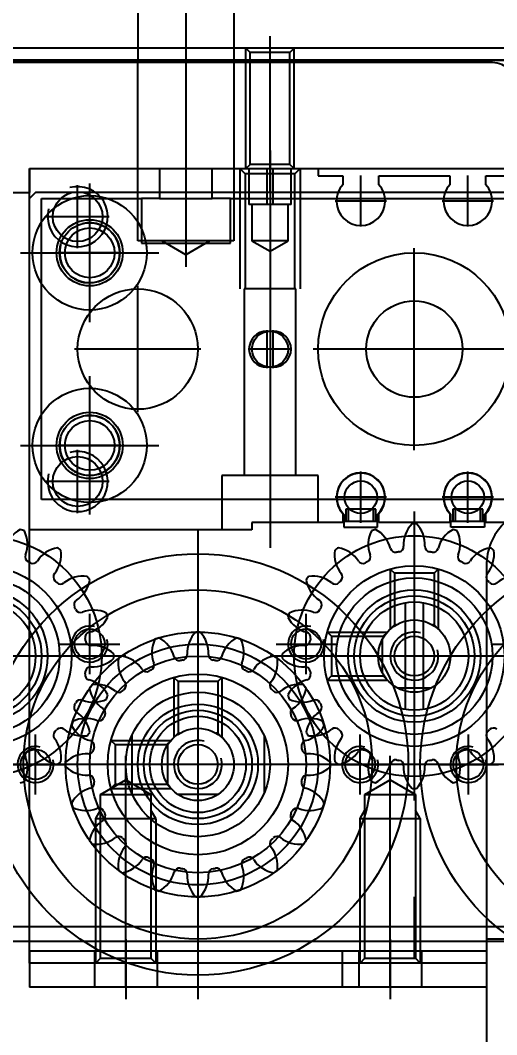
# Model space of a CAD drawing. Header units: inches. Extents: x 0 to 77285, y -118 to 40065.
# Drawn here: x 14902.9 to 14942.5, y 25987.6 to 26071.9 of the extents above; entities that cross this region are included whole.
import ezdxf

# ---------------------------------------------------------------- set-up
doc = ezdxf.new("R2010")
doc.units = ezdxf.units.IN
doc.header["$LTSCALE"] = 5
doc.header["$MEASUREMENT"] = 0
doc.layers.add('A', color=8, linetype='Continuous')
doc.styles.add('SCI', font='')
doc.styles.get('SCI').set_extended_font_data('Gulim')
doc.dimstyles.new('SCH', dxfattribs={"dimtxt": 2.5, "dimasz": 2, "dimexe": 1.25, "dimexo": 0.625, "dimtad": 1, "dimdec": 8, "dimtxsty": 'SCI', "dimcen": 2.5, "dimclrd": 4, "dimclre": 4, "dimclrt": 7, "dimadec": 8, "dimazin": 2, "dimtfac": 1, "dimtdec": 8, "dimtmove": 0, "dimatfit": 3, "dimfxl": 1, "dimarcsym": 0})

# ---------------------------------------------------------------- blocks, each defined once
blk = doc.blocks.new('A$Cc399747e')
h = blk.add_hatch()
h.set_pattern_fill('ANSI31', color=256, scale=4)
h.set_pattern_definition([(45, (9521.272, 63861.461), (-8.980256, 8.980256), [])])
h.paths.add_polyline_path([(2341.792, 581), (1941.792, 581), (1941.792, 281), (2341.792, 281)])
for p, q in [((2341.792, 281), (2341.792, 581)), ((2341.792, 281), (2341.792, 581)), ((2349.792, 281), (2349.792, 286)), ((2365.792, 247), (2365.792, 286)), ((2371.792, 281), (2371.792, 286)), ((2341.792, 282), (2341.792, 285)), ((2341.792, 285), (2379.792, 285)), ((2347.192, 282), (2347.192, 285)), ((2349.792, 285), (2349.792, 265.788)), ((2352.392, 282), (2352.392, 285)), ((2353.792, 282), (2353.792, 285)), ((2369.192, 282), (2369.192, 285)), ((2371.792, 285), (2371.792, 265.788)), ((2374.392, 282), (2374.392, 285)), ((2379.792, 282), (2379.792, 285)), ((2341.792, 283), (2379.792, 283)), ((2341.792, 250), (2341.792, 283)), ((2347.692, 282.6), (2347.292, 283)), ((2347.292, 271), (2347.292, 283)), ((2351.892, 282.6), (2347.692, 282.6)), ((2347.692, 269), (2347.692, 282.6)), ((2352.292, 283), (2351.892, 282.6)), ((2351.892, 282.6), (2351.892, 269)), ((2352.292, 283), (2352.292, 271)), ((2369.692, 282.6), (2369.292, 283)), ((2369.292, 271), (2369.292, 283)), ((2373.892, 282.6), (2369.692, 282.6)), ((2369.692, 269), (2369.692, 282.6)), ((2374.292, 283), (2373.892, 282.6)), ((2373.892, 282.6), (2373.892, 269)), ((2374.292, 283), (2374.292, 271)), ((2379.792, 283), (2379.792, 219.5)), ((2341.792, 282), (2379.792, 282)), ((1941.792, 281), (2341.792, 281)), ((1941.792, 281), (2341.792, 281)), ((1627.792, 280), (2635.792, 280)), ((2365.792, 253.5), (2365.792, 279.5)), ((2365.792, 253.5), (2365.792, 279.5)), ((2365.792, 254.5), (2365.792, 278.5)), ((2347.292, 271), (2347.692, 270.307)), ((2352.292, 271), (2347.292, 271)), ((2352.292, 271), (2351.892, 270.307)), ((2369.292, 271), (2369.692, 270.307)), ((2374.292, 271), (2369.292, 271)), ((2374.292, 271), (2373.892, 270.307)), ((2343.292, 269), (2343.292, 264)), ((2349.792, 267.788), (2347.692, 269)), ((2351.892, 269), (2347.692, 269)), ((2347.792, 245.5), (2347.792, 269.5)), ((2351.892, 269), (2349.792, 267.788)), ((2352.292, 269), (2352.292, 264)), ((2360.292, 264.102), (2360.292, 268.898)), ((2364.135, 269.001), (2367.449, 269.001)), ((2371.792, 267.788), (2369.692, 269)), ((2373.892, 269), (2369.692, 269)), ((2371.292, 264.102), (2371.292, 268.898)), ((2373.892, 269), (2371.792, 267.788)), ((2379.292, 269), (2379.292, 264)), ((2373.021, 268.5), (2368.028, 268.5)), ((2368.378, 268.15), (2368.028, 268.5)), ((2368.293, 268.157), (2368.293, 264.843)), ((2368.378, 268.021), (2368.378, 268.15)), ((2372.671, 268.15), (2368.378, 268.15)), ((2373.021, 268.5), (2372.671, 268.15)), ((2372.671, 264.85), (2372.671, 268.15)), ((2310.292, 266.5), (2349.292, 266.5)), ((2316.792, 266.5), (2342.792, 266.5)), ((2316.792, 266.5), (2342.792, 266.5)), ((2317.792, 266.5), (2341.792, 266.5)), ((2345.792, 266.5), (2340.792, 266.5)), ((2346.292, 266.5), (2385.292, 266.5)), ((2354.792, 266.5), (2349.792, 266.5)), ((2352.792, 266.5), (2378.792, 266.5)), ((2352.792, 266.5), (2378.792, 266.5)), ((2353.792, 266.5), (2377.792, 266.5)), ((2381.792, 266.5), (2376.792, 266.5)), ((2347.792, 250), (2347.792, 265)), ((2368.378, 264.85), (2368.028, 264.5)), ((2368.378, 264.85), (2368.378, 264.98)), ((2372.671, 264.85), (2368.378, 264.85)), ((2373.021, 264.5), (2372.671, 264.85)), ((2363.792, 259.272), (2363.792, 264.264)), ((2364.142, 263.914), (2363.792, 264.264)), ((2364.142, 263.914), (2364.271, 263.914)), ((2364.142, 259.622), (2364.142, 263.914)), ((2367.313, 263.914), (2367.442, 263.914)), ((2367.442, 263.914), (2367.792, 264.264)), ((2367.442, 259.622), (2367.442, 263.914)), ((2367.792, 259.272), (2367.792, 264.264)), ((2373.021, 264.5), (2368.028, 264.5)), ((2347.792, 252), (2347.792, 263)), ((2347.042, 253.063), (2347.042, 261.937)), ((2348.542, 253.063), (2348.542, 261.937)), ((2349.215, 260.141), (2346.369, 260.141)), ((2363.792, 259.272), (2364.142, 259.622)), ((2364.142, 259.622), (2367.442, 259.622)), ((2367.792, 259.272), (2367.442, 259.622)), ((2355.021, 259.5), (2350.028, 259.5)), ((2350.378, 259.15), (2350.028, 259.5)), ((2350.378, 259.021), (2350.378, 259.15)), ((2354.671, 259.15), (2350.378, 259.15)), ((2350.433, 258.923), (2350.433, 256.077)), ((2355.021, 259.5), (2354.671, 259.15)), ((2354.671, 255.85), (2354.671, 259.15)), ((2356.792, 259), (2356.792, 254)), ((2374.792, 259), (2374.792, 254)), ((2335.792, 257.5), (2359.792, 257.5)), ((2340.292, 257.5), (2355.292, 257.5)), ((2342.292, 257.5), (2353.292, 257.5)), ((2371.792, 257.5), (2395.792, 257.5)), ((2376.292, 257.5), (2391.292, 257.5)), ((2378.292, 257.5), (2389.292, 257.5)), ((2341.292, 256.5), (2336.292, 256.5)), ((2359.292, 256.5), (2354.292, 256.5)), ((2377.292, 256.5), (2372.292, 256.5)), ((2350.378, 255.85), (2350.028, 255.5)), ((2355.021, 255.5), (2350.028, 255.5)), ((2350.378, 255.85), (2350.378, 255.98)), ((2354.671, 255.85), (2350.378, 255.85)), ((2355.021, 255.5), (2354.671, 255.85)), ((2345.792, 250.272), (2345.792, 255.264)), ((2346.142, 254.914), (2345.792, 255.264)), ((2346.142, 254.914), (2346.271, 254.914)), ((2346.142, 250.622), (2346.142, 254.914)), ((2349.313, 254.914), (2349.442, 254.914)), ((2349.442, 254.914), (2349.792, 255.264)), ((2349.442, 250.622), (2349.442, 254.914)), ((2349.792, 250.272), (2349.792, 255.264)), ((2345.792, 250.272), (2346.142, 250.622)), ((2346.142, 250.622), (2349.442, 250.622)), ((2349.792, 250.272), (2349.442, 250.622)), ((2359.792, 215.5), (2359.792, 248.5)), ((2361.292, 247), (2379.792, 247)), ((2361.292, 246.4), (2361.292, 247)), ((2363.792, 242.5), (2363.792, 247)), ((2379.792, 247), (2379.792, 217)), ((2339.292, 246.4), (2341.842, 246.4)), ((2341.842, 246.4), (2341.842, 245.661)), ((2341.942, 246.8), (2344.742, 246.8)), ((2341.942, 245.728), (2341.942, 246.8)), ((2344.742, 246.3), (2341.942, 246.3)), ((2342.092, 246.3), (2342.092, 245.3)), ((2342.292, 246.3), (2342.292, 245.3)), ((2343.342, 246.426), (2343.342, 242.174)), ((2344.392, 245.3), (2344.392, 246.3)), ((2344.592, 245.3), (2344.592, 246.3)), ((2344.742, 246.8), (2344.742, 245.728)), ((2344.842, 246.4), (2350.742, 246.4)), ((2344.842, 245.661), (2344.842, 246.4)), ((2350.742, 246.4), (2350.742, 245.661)), ((2350.842, 246.8), (2350.842, 245.728)), ((2353.642, 246.8), (2350.842, 246.8)), ((2353.642, 246.3), (2350.842, 246.3)), ((2350.992, 246.3), (2350.992, 245.3)), ((2351.192, 246.3), (2351.192, 245.3)), ((2352.242, 246.426), (2352.242, 242.174)), ((2353.292, 245.3), (2353.292, 246.3)), ((2353.492, 245.3), (2353.492, 246.3)), ((2353.642, 245.728), (2353.642, 246.8)), ((2353.742, 246.4), (2361.292, 246.4)), ((2353.742, 245.661), (2353.742, 246.4)), ((2355.792, 246.4), (2355.792, 242.5)), ((2342.092, 245.3), (2344.592, 245.3)), ((2350.992, 245.3), (2353.492, 245.3)), ((2374.792, 245.75), (2374.792, 234.25)), ((2375.792, 245.625), (2375.792, 240.375)), ((2318.802, 244.5), (2341.327, 244.5)), ((2341.327, 244.5), (2341.352, 244.5)), ((2341.352, 244.5), (2345.332, 244.5)), ((2345.332, 244.5), (2345.357, 244.5)), ((2345.357, 244.5), (2350.227, 244.5)), ((2350.227, 244.5), (2350.252, 244.5)), ((2350.252, 244.5), (2354.232, 244.5)), ((2354.232, 244.5), (2354.257, 244.5)), ((2354.257, 244.5), (2378.792, 244.5)), ((2378.792, 244.5), (2378.792, 219.5)), ((2341.216, 244.3), (2345.468, 244.3)), ((2350.116, 244.3), (2354.368, 244.3)), ((2373.167, 243), (2378.417, 243)), ((2355.792, 242.5), (2363.792, 242.5)), ((2357.642, 242.5), (2357.642, 227)), ((2361.942, 227), (2361.942, 242.5)), ((2374.792, 242.625), (2374.792, 237.375)), ((2347.792, 240.4), (2347.792, 223.6)), ((2380.542, 240), (2369.042, 240)), ((2372.167, 240), (2377.417, 240)), ((2370.792, 237.25), (2370.792, 226.75)), ((2359.542, 233.575), (2359.542, 230.425)), ((2359.542, 233.5), (2360.042, 233.5)), ((2360.042, 233.575), (2360.042, 230.425)), ((2339.392, 232), (2356.192, 232)), ((2357.967, 232), (2361.617, 232)), ((2365.542, 232), (2376.042, 232)), ((2360.042, 230.5), (2359.542, 230.5)), ((2374.792, 229.75), (2374.792, 218.25)), ((2357.292, 217), (2357.292, 227)), ((2357.642, 227), (2361.942, 227)), ((2357.725, 227), (2357.725, 217.433)), ((2361.859, 217.433), (2361.859, 227)), ((2362.292, 217), (2362.292, 227)), ((2374.792, 226.625), (2374.792, 221.375)), ((2366.792, 207), (2366.792, 225.155)), ((2364.792, 223), (2366.792, 224.155)), ((2366.792, 224.155), (2368.792, 223)), ((2359.792, 223.866), (2358.292, 223)), ((2361.292, 223), (2359.792, 223.866)), ((2380.542, 224), (2369.042, 224)), ((2372.167, 224), (2377.417, 224)), ((2375.792, 223.625), (2375.792, 218.375)), ((2358.292, 223), (2361.292, 223)), ((2358.292, 223), (2358.292, 220)), ((2361.292, 220), (2361.292, 223)), ((2362.792, 208), (2362.792, 223)), ((2362.792, 223), (2370.792, 223)), ((2363.092, 223.2), (2363.092, 219.5)), ((2370.492, 223.2), (2363.092, 223.2)), ((2370.492, 219.5), (2370.492, 223.2)), ((2370.792, 223), (2370.792, 208)), ((2343.342, 221.826), (2343.342, 217.574)), ((2352.242, 221.826), (2352.242, 217.574)), ((2373.167, 221), (2378.417, 221)), ((2358.042, 220), (2358.042, 217)), ((2358.042, 220), (2361.542, 220)), ((2359.542, 220), (2359.542, 217)), ((2360.042, 220), (2360.042, 217)), ((2361.542, 217), (2361.542, 220)), ((2341.327, 219.5), (2332.492, 219.5)), ((2341.216, 219.7), (2345.468, 219.7)), ((2345.357, 219.5), (2341.327, 219.5)), ((2350.227, 219.5), (2345.357, 219.5)), ((2350.116, 219.7), (2354.368, 219.7)), ((2354.257, 219.5), (2350.227, 219.5)), ((2363.092, 219.5), (2354.257, 219.5)), ((2363.092, 219.5), (2364.592, 219.5)), ((2368.992, 219.5), (2364.592, 219.5)), ((2364.592, 219.5), (2364.592, 217)), ((2368.992, 219.5), (2370.492, 219.5)), ((2368.992, 217), (2368.992, 219.5)), ((2378.792, 219.5), (2370.492, 219.5)), ((2379.292, 219), (2379.792, 219.5)), ((2316.292, 219), (2379.292, 219)), ((2341.842, 218.34), (2341.842, 217.6)), ((2344.842, 217.6), (2344.842, 218.34)), ((2350.742, 218.34), (2350.742, 217.6)), ((2353.742, 217.6), (2353.742, 218.34)), ((2359.792, 219), (2359.792, 206)), ((2392.792, 219), (2379.792, 219)), ((2379.792, 217), (2379.792, 219)), ((2341.842, 217.6), (2339.792, 217.6)), ((2350.742, 217.6), (2344.842, 217.6)), ((2355.792, 217.6), (2353.742, 217.6)), ((2355.792, 217), (2355.792, 217.6)), ((2357.725, 217.433), (2357.292, 217)), ((2357.725, 217.433), (2361.859, 217.433)), ((2362.292, 217), (2361.859, 217.433)), ((2379.792, 217), (2315.792, 217)), ((2364.592, 217), (2355.792, 217)), ((2357.792, 217), (2357.792, 207)), ((2357.792, 217), (2358.142, 216.65)), ((2358.142, 216.65), (2361.442, 216.65)), ((2358.142, 216.65), (2358.142, 207.35)), ((2361.792, 217), (2361.442, 216.65)), ((2361.442, 216.65), (2361.442, 207.35)), ((2361.792, 217), (2361.792, 207)), ((2379.792, 217), (2368.992, 217)), ((2366.792, 186), (2366.792, 210)), ((2605.792, 208), (1657.792, 208)), ((1746.792, 208), (2486.792, 208)), ((2358.142, 207.35), (2357.792, 207)), ((2358.142, 207.35), (2361.442, 207.35)), ((2361.442, 207.35), (2361.792, 207)), ((2362.792, 188), (2362.792, 208)), ((2370.792, 188), (2370.792, 208)), ((2302.792, 207), (2392.792, 207)), ((2302.792, 207), (2392.792, 207))]:
    blk.add_line(p, q)
at = {"ltscale": 4}
for p, q in [((2347.792, 277.5), (2347.792, 282.5)), ((1627.792, 281.2), (2635.792, 281.2)), ((1627.792, 280), (2635.792, 280)), ((2341.292, 208.2), (2491.292, 208.2)), ((1679.792, 208), (2483.792, 208))]:
    blk.add_line(p, q, dxfattribs=at)
for centre, radius in [((2329.792, 266.5), 17.5), ((2365.792, 266.5), 17.5), ((2329.792, 266.5), 14.5), ((2365.792, 266.5), 14.5), ((2365.792, 266.5), 11), ((2365.792, 266.5), 10), ((2365.792, 266.5), 9), ((2365.792, 266.5), 7.5), ((2365.792, 266.5), 6), ((2365.792, 266.5), 5), ((2365.792, 266.5), 4.5), ((2365.792, 266.5), 4), ((2365.792, 266.5), 3), ((2365.792, 266.5), 3), ((2365.792, 266.5), 1.65), ((2347.792, 257.5), 10), ((2343.292, 266.5), 1.25), ((2352.292, 266.5), 1.25), ((2383.792, 257.5), 10), ((2379.292, 266.5), 1.25), ((2347.792, 257.5), 7.5), ((2383.792, 257.5), 7.5), ((2347.792, 257.5), 6.5), ((2383.792, 257.5), 6.5), ((2347.792, 257.5), 5.5), ((2383.792, 257.5), 5.5), ((2347.792, 257.5), 5), ((2383.792, 257.5), 5), ((2347.792, 257.5), 4.5), ((2347.792, 257.5), 4.5), ((2383.792, 257.5), 4.5), ((2383.792, 257.5), 4.5), ((2347.792, 257.5), 3), ((2347.792, 257.5), 3), ((2347.792, 257.5), 1.65), ((2356.792, 256.5), 1.25), ((2374.792, 256.5), 1.25), ((2343.342, 244.3), 1.35), ((2352.242, 244.3), 1.35), ((2374.792, 240), 4.75), ((2375.792, 243), 2.067), ((2374.792, 240), 2.75), ((2374.792, 240), 2.5), ((2374.792, 240), 2.067), ((2347.792, 232), 8), ((2347.792, 232), 8), ((2370.792, 232), 5), ((2347.792, 232), 4), ((2359.792, 232), 1.5), ((2374.792, 224), 4.75), ((2374.792, 224), 2.75), ((2374.792, 224), 2.5), ((2374.792, 224), 2.067), ((2375.792, 221), 2.067)]:
    blk.add_circle(centre, radius)
for centre, radius, start, end in [((2367.404, 275.758), 2.5, 135.86546, 183.15785), ((2365.792, 266.5), 11, 90, 90.94936), ((2365.792, 266.5), 11, 89.05064, 90), ((2364.18, 275.758), 2.5, 356.84215, 44.13454), ((2364.464, 275.803), 2.5, 153.86546, 201.15785), ((2365.792, 266.5), 11, 108, 108.94936), ((2365.792, 266.5), 11, 107.05064, 108), ((2361.398, 274.807), 2.5, 14.84215, 62.13454), ((2370.186, 274.807), 2.5, 117.86546, 165.15785), ((2365.792, 266.5), 11, 72, 72.94936), ((2365.792, 266.5), 11, 71.05064, 72), ((2367.12, 275.803), 2.5, 338.84215, 26.13454), ((2364.467, 275.596), 0.442, 278.28904, 3.15785), ((2367.117, 275.596), 0.442, 176.84215, 261.71096), ((2361.655, 274.937), 2.5, 171.86546, 219.15785), ((2365.792, 266.5), 11, 126, 126.94936), ((2365.792, 266.5), 11, 125.05064, 126), ((2359.046, 273.042), 2.5, 32.84215, 80.13454), ((2361.721, 274.741), 0.442, 296.28904, 21.15785), ((2364.242, 275.56), 0.442, 194.84215, 279.71096), ((2365.792, 266.5), 8.75, 99, 99.71096), ((2365.792, 266.5), 8.75, 98.28904, 99), ((2365.792, 266.5), 8.75, 81, 81.71096), ((2365.792, 266.5), 8.75, 80.28904, 81), ((2367.343, 275.56), 0.442, 260.28904, 345.15785), ((2369.863, 274.741), 0.442, 158.84215, 243.71096), ((2372.538, 273.042), 2.5, 99.86546, 147.15785), ((2369.929, 274.937), 2.5, 320.84215, 8.13454), ((2365.792, 266.5), 11, 54, 54.94936), ((2365.792, 266.5), 11, 53.05064, 54), ((2361.518, 274.637), 0.442, 212.84215, 297.71096), ((2365.792, 266.5), 8.75, 117, 117.71096), ((2365.792, 266.5), 8.75, 116.28904, 117), ((2365.792, 266.5), 8.75, 63, 63.71096), ((2365.792, 266.5), 8.75, 62.28904, 63), ((2370.066, 274.637), 0.442, 242.28904, 327.15785), ((2365.792, 266.5), 11, 143.05064, 144), ((2357.355, 270.637), 2.5, 50.84215, 98.13454), ((2359.374, 273.08), 0.442, 314.28904, 39.15785), ((2372.21, 273.08), 0.442, 140.84215, 225.71096), ((2374.229, 270.637), 2.5, 81.86546, 129.15785), ((2365.792, 266.5), 11, 36, 36.94936), ((2365.792, 266.5), 11, 144, 144.94936), ((2359.25, 273.246), 2.5, 189.86546, 237.15785), ((2359.213, 272.918), 0.442, 230.84215, 315.71096), ((2365.792, 266.5), 8.75, 135, 135.71096), ((2365.792, 266.5), 8.75, 134.28904, 135), ((2365.792, 266.5), 8.75, 45, 45.71096), ((2365.792, 266.5), 8.75, 44.28904, 45), ((2372.372, 272.918), 0.442, 224.28904, 309.15785), ((2372.334, 273.246), 2.5, 302.84215, 350.13454), ((2365.792, 266.5), 11, 35.05064, 36), ((2357.655, 270.774), 0.442, 332.28904, 57.15785), ((2365.792, 266.5), 8.75, 152.28904, 153), ((2373.929, 270.774), 0.442, 122.84215, 207.71096), ((2365.792, 266.5), 8.75, 27, 27.71096), ((2365.792, 266.5), 11, 162, 162.94936), ((2357.486, 270.894), 2.5, 207.86546, 255.15785), ((2365.792, 266.5), 11, 161.05064, 162), ((2356.489, 267.828), 2.5, 68.84215, 116.13454), ((2357.551, 270.571), 0.442, 248.84215, 333.71096), ((2365.792, 266.5), 8.75, 153, 153.71096), ((2365.792, 266.5), 8.75, 26.28904, 27), ((2374.033, 270.571), 0.442, 206.28904, 291.15785), ((2375.095, 267.828), 2.5, 63.86546, 111.15785), ((2374.098, 270.894), 2.5, 284.84215, 332.13454), ((2365.792, 266.5), 11, 18, 18.94936), ((2365.792, 266.5), 11, 17.05064, 18), ((2343.292, 266.5), 1.5, 255, 195), ((2347.792, 257.5), 11, 107.05064, 108), ((2343.398, 265.807), 2.5, 14.84215, 62.13454), ((2349.404, 266.758), 2.5, 135.86546, 183.15785), ((2347.792, 257.5), 11, 90, 90.94936), ((2347.792, 257.5), 11, 89.05064, 90), ((2346.18, 266.758), 2.5, 356.84215, 44.13454), ((2352.186, 265.807), 2.5, 117.86546, 165.15785), ((2352.292, 266.5), 1.5, 255, 195), ((2347.792, 257.5), 11, 72, 72.94936), ((2356.732, 268.051), 0.442, 350.28904, 75.15785), ((2365.792, 266.5), 8.75, 170.28904, 171), ((2365.792, 266.5), 2, 255, 195), ((2374.852, 268.051), 0.442, 104.84215, 189.71096), ((2365.792, 266.5), 8.75, 9, 9.71096), ((2379.292, 266.5), 1.5, 255, 195), ((2383.792, 257.5), 11, 107.05064, 108), ((2346.464, 266.803), 2.5, 153.86546, 201.15785), ((2347.792, 257.5), 11, 108, 108.94936), ((2347.792, 257.5), 11, 71.05064, 72), ((2349.12, 266.803), 2.5, 338.84215, 26.13454), ((2356.534, 264.888), 2.5, 86.84215, 134.13454), ((2356.697, 267.825), 0.442, 266.84215, 351.71096), ((2365.792, 266.5), 8.75, 171, 171.71096), ((2365.792, 266.5), 8.75, 8.28904, 9), ((2374.888, 267.825), 0.442, 188.28904, 273.15785), ((2375.05, 264.888), 2.5, 45.86546, 93.15785), ((2382.464, 266.803), 2.5, 153.86546, 201.15785), ((2383.792, 257.5), 11, 108, 108.94936), ((2343.655, 265.937), 2.5, 171.86546, 219.15785), ((2347.792, 257.5), 11, 126, 126.94936), ((2347.792, 257.5), 11, 125.05064, 126), ((2341.046, 264.042), 2.5, 32.84215, 80.13454), ((2346.242, 266.56), 0.442, 194.84215, 279.71096), ((2346.467, 266.596), 0.442, 278.28904, 3.15785), ((2349.117, 266.596), 0.442, 176.84215, 261.71096), ((2349.343, 266.56), 0.442, 260.28904, 345.15785), ((2354.538, 264.042), 2.5, 99.86546, 147.15785), ((2351.929, 265.937), 2.5, 320.84215, 8.13454), ((2347.792, 257.5), 11, 54, 54.94936), ((2347.792, 257.5), 11, 53.05064, 54), ((2365.792, 266.5), 11, 179.05064, 180), ((2365.792, 266.5), 11, 180, 180.94936), ((2356.534, 268.112), 2.5, 225.86546, 273.15785), ((2375.05, 268.112), 2.5, 266.84215, 314.13454), ((2365.792, 266.5), 11, 360, 0.94936), ((2365.792, 266.5), 11, 359.05064, 0), ((2379.655, 265.937), 2.5, 171.86546, 219.15785), ((2383.792, 257.5), 11, 126, 126.94936), ((2383.792, 257.5), 11, 125.05064, 126), ((2377.046, 264.042), 2.5, 32.84215, 80.13454), ((2343.721, 265.741), 0.442, 296.28904, 21.15785), ((2347.792, 257.5), 8.75, 99, 99.71096), ((2347.792, 257.5), 8.75, 98.28904, 99), ((2347.792, 257.5), 8.75, 81, 81.71096), ((2347.792, 257.5), 8.75, 80.28904, 81), ((2351.863, 265.741), 0.442, 158.84215, 243.71096), ((2356.697, 265.175), 0.442, 8.28904, 93.15785), ((2374.888, 265.175), 0.442, 86.84215, 171.71096), ((2379.721, 265.741), 0.442, 296.28904, 21.15785), ((2343.518, 265.637), 0.442, 212.84215, 297.71096), ((2347.792, 257.5), 8.75, 117, 117.71096), ((2347.792, 257.5), 8.75, 116.28904, 117), ((2347.792, 257.5), 8.75, 63, 63.71096), ((2347.792, 257.5), 8.75, 62.28904, 63), ((2352.066, 265.637), 0.442, 242.28904, 327.15785), ((2356.732, 264.95), 0.442, 284.84215, 9.71096), ((2365.792, 266.5), 8.75, 188.28904, 189), ((2365.792, 266.5), 8.75, 189, 189.71096), ((2374.852, 264.95), 0.442, 170.28904, 255.15785), ((2365.792, 266.5), 8.75, 350.28904, 351), ((2365.792, 266.5), 8.75, 351, 351.71096), ((2379.518, 265.637), 0.442, 212.84215, 297.71096), ((2383.792, 257.5), 8.75, 117, 117.71096), ((2383.792, 257.5), 8.75, 116.28904, 117), ((2347.792, 257.5), 8.75, 134.28904, 135), ((2341.374, 264.08), 0.442, 314.28904, 39.15785), ((2354.21, 264.08), 0.442, 140.84215, 225.71096), ((2347.792, 257.5), 8.75, 45, 45.71096), ((2356.229, 261.637), 2.5, 81.86546, 129.15785), ((2357.486, 262.106), 2.5, 104.84215, 152.13454), ((2354.334, 264.246), 2.5, 302.84215, 350.13454), ((2347.792, 257.5), 11, 36, 36.94936), ((2347.792, 257.5), 11, 35.05064, 36), ((2374.098, 262.106), 2.5, 27.86546, 75.15785), ((2383.792, 257.5), 11, 144, 144.94936), ((2377.25, 264.246), 2.5, 189.86546, 237.15785), ((2383.792, 257.5), 11, 143.05064, 144), ((2375.355, 261.637), 2.5, 50.84215, 98.13454), ((2383.792, 257.5), 8.75, 134.28904, 135), ((2377.374, 264.08), 0.442, 314.28904, 39.15785), ((2341.213, 263.918), 0.442, 230.84215, 315.71096), ((2347.792, 257.5), 8.75, 135, 135.71096), ((2347.792, 257.5), 8.75, 44.28904, 45), ((2354.372, 263.918), 0.442, 224.28904, 309.15785), ((2365.792, 266.5), 11, 197.05064, 198), ((2365.792, 266.5), 11, 198, 198.94936), ((2356.489, 265.172), 2.5, 243.86546, 291.15785), ((2375.095, 265.172), 2.5, 248.84215, 296.13454), ((2365.792, 266.5), 11, 341.05064, 342), ((2365.792, 266.5), 11, 342, 342.94936), ((2377.213, 263.918), 0.442, 230.84215, 315.71096), ((2383.792, 257.5), 8.75, 135, 135.71096), ((2355.929, 261.774), 0.442, 122.84215, 207.71096), ((2357.551, 262.429), 0.442, 26.28904, 111.15785), ((2357.655, 262.226), 0.442, 302.84215, 27.71096), ((2365.792, 266.5), 8.75, 206.28904, 207), ((2365.792, 266.5), 8.75, 207, 207.71096), ((2373.929, 262.226), 0.442, 152.28904, 237.15785), ((2365.792, 266.5), 8.75, 332.28904, 333), ((2365.792, 266.5), 8.75, 333, 333.71096), ((2374.033, 262.429), 0.442, 68.84215, 153.71096), ((2375.655, 261.774), 0.442, 332.28904, 57.15785), ((2347.792, 257.5), 8.75, 27, 27.71096), ((2347.792, 257.5), 8.75, 26.28904, 27), ((2356.033, 261.571), 0.442, 206.28904, 291.15785), ((2357.095, 258.828), 2.5, 63.86546, 111.15785), ((2359.25, 259.754), 2.5, 122.84215, 170.13454), ((2374.489, 258.828), 2.5, 68.84215, 116.13454), ((2372.334, 259.754), 2.5, 9.86546, 57.15785), ((2375.551, 261.571), 0.442, 248.84215, 333.71096), ((2383.792, 257.5), 8.75, 153, 153.71096), ((2383.792, 257.5), 8.75, 152.28904, 153), ((2356.098, 261.894), 2.5, 284.84215, 332.13454), ((2357.355, 262.363), 2.5, 261.86546, 309.15785), ((2347.792, 257.5), 11, 18, 18.94936), ((2347.792, 257.5), 11, 17.05064, 18), ((2359.213, 260.082), 0.442, 44.28904, 129.15785), ((2365.792, 266.5), 8.75, 224.28904, 225), ((2365.792, 266.5), 8.75, 315, 315.71096), ((2372.372, 260.082), 0.442, 50.84215, 135.71096), ((2374.229, 262.363), 2.5, 230.84215, 278.13454), ((2383.792, 257.5), 11, 162, 162.94936), ((2375.486, 261.894), 2.5, 207.86546, 255.15785), ((2383.792, 257.5), 11, 161.05064, 162), ((2365.792, 266.5), 11, 215.05064, 216), ((2365.792, 266.5), 11, 216, 216.94936), ((2361.655, 258.063), 2.5, 140.84215, 188.13454), ((2365.792, 266.5), 8.75, 225, 225.71096), ((2359.374, 259.921), 0.442, 320.84215, 45.71096), ((2372.21, 259.921), 0.442, 134.28904, 219.15785), ((2369.929, 258.063), 2.5, 351.86546, 39.15785), ((2365.792, 266.5), 8.75, 314.28904, 315), ((2365.792, 266.5), 11, 323.05064, 324), ((2365.792, 266.5), 11, 324, 324.94936), ((2347.792, 257.5), 2, 255, 195), ((2356.852, 259.051), 0.442, 104.84215, 189.71096), ((2347.792, 257.5), 8.75, 9, 9.71096), ((2347.792, 257.5), 8.75, 8.28904, 9), ((2356.888, 258.825), 0.442, 188.28904, 273.15785), ((2361.518, 258.363), 0.442, 62.28904, 147.15785), ((2365.792, 266.5), 8.75, 242.28904, 243), ((2365.792, 266.5), 8.75, 243, 243.71096), ((2365.792, 266.5), 8.75, 296.28904, 297), ((2365.792, 266.5), 8.75, 297, 297.71096), ((2370.066, 258.363), 0.442, 32.84215, 117.71096), ((2374.697, 258.825), 0.442, 266.84215, 351.71096), ((2374.732, 259.051), 0.442, 350.28904, 75.15785), ((2383.792, 257.5), 8.75, 171, 171.71096), ((2383.792, 257.5), 8.75, 170.28904, 171), ((2356.792, 256.5), 1.5, 255, 195), ((2357.05, 255.888), 2.5, 45.86546, 93.15785), ((2359.046, 259.958), 2.5, 279.86546, 327.15785), ((2361.721, 258.259), 0.442, 338.84215, 63.71096), ((2364.464, 257.197), 2.5, 158.84215, 206.13454), ((2364.242, 257.44), 0.442, 80.28904, 165.15785), ((2365.792, 266.5), 8.75, 260.28904, 261), ((2365.792, 266.5), 8.75, 261, 261.71096), ((2365.792, 266.5), 8.75, 278.28904, 279), ((2365.792, 266.5), 8.75, 279, 279.71096), ((2367.343, 257.44), 0.442, 14.84215, 99.71096), ((2367.12, 257.197), 2.5, 333.86546, 21.15785), ((2369.863, 258.259), 0.442, 116.28904, 201.15785), ((2372.538, 259.958), 2.5, 212.84215, 260.13454), ((2374.534, 255.888), 2.5, 86.84215, 134.13454), ((2374.792, 256.5), 1.5, 255, 195), ((2357.05, 259.112), 2.5, 266.84215, 314.13454), ((2347.792, 257.5), 11, 360, 0.94936), ((2347.792, 257.5), 11, 359.05064, 0), ((2365.792, 266.5), 11, 233.05064, 234), ((2365.792, 266.5), 11, 234, 234.94936), ((2361.398, 258.194), 2.5, 297.86546, 345.15785), ((2364.467, 257.405), 0.442, 356.84215, 81.71096), ((2367.404, 257.243), 2.5, 176.84215, 224.13454), ((2364.18, 257.243), 2.5, 315.86546, 3.15785), ((2367.117, 257.405), 0.442, 98.28904, 183.15785), ((2370.186, 258.194), 2.5, 194.84215, 242.13454), ((2365.792, 266.5), 11, 305.05064, 306), ((2365.792, 266.5), 11, 306, 306.94936), ((2383.792, 257.5), 11, 179.05064, 180), ((2383.792, 257.5), 11, 180, 180.94936), ((2374.534, 259.112), 2.5, 225.86546, 273.15785), ((2347.792, 257.5), 8.75, 351, 351.71096), ((2356.888, 256.175), 0.442, 86.84215, 171.71096), ((2374.697, 256.175), 0.442, 8.28904, 93.15785), ((2383.792, 257.5), 8.75, 188.28904, 189), ((2356.852, 255.95), 0.442, 170.28904, 255.15785), ((2347.792, 257.5), 8.75, 350.28904, 351), ((2356.098, 253.106), 2.5, 27.86546, 75.15785), ((2365.792, 266.5), 11, 251.05064, 252), ((2365.792, 266.5), 11, 252, 252.94936), ((2365.792, 266.5), 11, 269.05064, 270), ((2365.792, 266.5), 11, 270, 270.94936), ((2365.792, 266.5), 11, 287.05064, 288), ((2365.792, 266.5), 11, 288, 288.94936), ((2375.486, 253.106), 2.5, 104.84215, 152.13454), ((2374.732, 255.95), 0.442, 284.84215, 9.71096), ((2383.792, 257.5), 8.75, 189, 189.71096), ((2356.033, 253.429), 0.442, 68.84215, 153.71096), ((2357.095, 256.172), 2.5, 248.84215, 296.13454), ((2347.792, 257.5), 11, 341.05064, 342), ((2347.792, 257.5), 11, 342, 342.94936), ((2383.792, 257.5), 11, 197.05064, 198), ((2383.792, 257.5), 11, 198, 198.94936), ((2374.489, 256.172), 2.5, 243.86546, 291.15785), ((2375.551, 253.429), 0.442, 26.28904, 111.15785), ((2355.929, 253.226), 0.442, 152.28904, 237.15785), ((2347.792, 257.5), 8.75, 332.28904, 333), ((2347.792, 257.5), 8.75, 333, 333.71096), ((2354.334, 250.754), 2.5, 9.86546, 57.15785), ((2377.25, 250.754), 2.5, 122.84215, 170.13454), ((2375.655, 253.226), 0.442, 302.84215, 27.71096), ((2383.792, 257.5), 8.75, 206.28904, 207), ((2383.792, 257.5), 8.75, 207, 207.71096), ((2339.355, 253.363), 2.5, 261.86546, 309.15785), ((2341.213, 251.082), 0.442, 44.28904, 129.15785), ((2347.792, 257.5), 8.75, 224.28904, 225), ((2347.792, 257.5), 8.75, 225, 225.71096), ((2341.374, 250.921), 0.442, 320.84215, 45.71096), ((2354.21, 250.921), 0.442, 134.28904, 219.15785), ((2347.792, 257.5), 8.75, 314.28904, 315), ((2347.792, 257.5), 8.75, 315, 315.71096), ((2354.372, 251.082), 0.442, 50.84215, 135.71096), ((2356.229, 253.363), 2.5, 230.84215, 278.13454), ((2347.792, 257.5), 11, 324, 324.94936), ((2383.792, 257.5), 11, 215.05064, 216), ((2375.355, 253.363), 2.5, 261.86546, 309.15785), ((2377.213, 251.082), 0.442, 44.28904, 129.15785), ((2383.792, 257.5), 8.75, 224.28904, 225), ((2383.792, 257.5), 8.75, 225, 225.71096), ((2377.374, 250.921), 0.442, 320.84215, 45.71096), ((2343.655, 249.063), 2.5, 140.84215, 188.13454), ((2351.929, 249.063), 2.5, 351.86546, 39.15785), ((2347.792, 257.5), 11, 323.05064, 324), ((2383.792, 257.5), 11, 216, 216.94936), ((2379.655, 249.063), 2.5, 140.84215, 188.13454), ((2336.792, 250), 5, 270, 0), ((2341.046, 250.958), 2.5, 279.86546, 327.15785), ((2343.518, 249.363), 0.442, 62.28904, 147.15785), ((2347.792, 257.5), 8.75, 242.28904, 243), ((2347.792, 257.5), 8.75, 243, 243.71096), ((2343.721, 249.259), 0.442, 338.84215, 63.71096), ((2351.863, 249.259), 0.442, 116.28904, 201.15785), ((2347.792, 257.5), 8.75, 296.28904, 297), ((2347.792, 257.5), 8.75, 297, 297.71096), ((2352.066, 249.363), 0.442, 32.84215, 117.71096), ((2354.538, 250.958), 2.5, 212.84215, 260.13454), ((2377.046, 250.958), 2.5, 279.86546, 327.15785), ((2379.518, 249.363), 0.442, 62.28904, 147.15785), ((2383.792, 257.5), 8.75, 242.28904, 243), ((2383.792, 257.5), 8.75, 243, 243.71096), ((2379.721, 249.259), 0.442, 338.84215, 63.71096), ((2347.792, 257.5), 11, 233.05064, 234), ((2347.792, 257.5), 11, 234, 234.94936), ((2346.464, 248.197), 2.5, 158.84215, 206.13454), ((2346.242, 248.44), 0.442, 80.28904, 165.15785), ((2347.792, 257.5), 8.75, 260.28904, 261), ((2347.792, 257.5), 8.75, 261, 261.71096), ((2346.467, 248.405), 0.442, 356.84215, 81.71096), ((2349.117, 248.405), 0.442, 98.28904, 183.15785), ((2347.792, 257.5), 8.75, 278.28904, 279), ((2347.792, 257.5), 8.75, 279, 279.71096), ((2349.343, 248.44), 0.442, 14.84215, 99.71096), ((2349.12, 248.197), 2.5, 333.86546, 21.15785), ((2347.792, 257.5), 11, 305.05064, 306), ((2347.792, 257.5), 11, 306, 306.94936), ((2383.792, 257.5), 11, 233.05064, 234), ((2383.792, 257.5), 11, 234, 234.94936), ((2382.464, 248.197), 2.5, 158.84215, 206.13454), ((2343.398, 249.194), 2.5, 297.86546, 345.15785), ((2349.404, 248.243), 2.5, 176.84215, 224.13454), ((2346.18, 248.243), 2.5, 315.86546, 3.15785), ((2352.186, 249.194), 2.5, 194.84215, 242.13454), ((2379.398, 249.194), 2.5, 297.86546, 345.15785), ((2347.792, 257.5), 11, 251.05064, 252), ((2347.792, 257.5), 11, 252, 252.94936), ((2347.792, 257.5), 11, 287.05064, 288), ((2347.792, 257.5), 11, 288, 288.94936), ((2383.792, 257.5), 11, 251.05064, 252), ((2383.792, 257.5), 11, 252, 252.94936), ((2347.792, 257.5), 11, 269.05064, 270), ((2347.792, 257.5), 11, 270, 270.94936), ((2343.342, 244.3), 2.025, 137.79455, 42.20545), ((2343.342, 244.3), 2, 134.427, 45.573), ((2352.242, 244.3), 2.025, 137.79455, 42.20545), ((2352.242, 244.3), 2, 134.427, 45.573), ((2375.792, 243), 2.5, 345, 285), ((2374.792, 240), 2.5, 345, 285), ((2359.542, 232), 1.5, 90, 270), ((2360.042, 232), 1.5, 270, 90), ((2374.792, 224), 2.5, 345, 285), ((2375.792, 221), 2.5, 345, 285), ((2343.342, 219.7), 2.025, 317.79455, 222.20545), ((2352.242, 219.7), 2.025, 317.79455, 222.20545)]:
    blk.add_arc(centre, radius, start, end)
blk.add_arc((2341.292, 210.2), 2, 180, 270, dxfattribs=at)
blk = doc.blocks.new('*D366')
at = {"color": 4, "lineweight": -2, "transparency": 16777216}
for p, q in [((12554.65, 23925.55), (12554.65, 28076.143)), ((17979.65, 23925.05), (17979.65, 28076.143)), ((12714.65, 27976.143), (17819.65, 27976.143))]:
    blk.add_line(p, q, dxfattribs=at)
at = {"color": 4, "transparency": 16777216}
for points in [[(12714.65, 28002.81), (12714.65, 27949.477), (12554.65, 27976.143)], [(17819.65, 28002.81), (17819.65, 27949.477), (17979.65, 27976.143)]]:
    blk.add_solid(points, dxfattribs=at)
at = {"layer": 'Defpoints', "color": 0, "transparency": 16777216}
for p in [(17979.65, 27976.143), (12554.65, 23875.55), (17979.65, 23875.05)]:
    blk.add_point(p, dxfattribs=at)
at = {"color": 7, "transparency": 16777216, "insert": (15267.15, 28128.806), "char_height": 200, "attachment_point": 5, "style": 'SCI'}
blk.add_mtext('5425', dxfattribs=at)
blk = doc.blocks.new('*D367')
at = {"color": 4, "lineweight": -2, "transparency": 16777216}
for p, q in [((12554.65, 23925.55), (12554.65, 29140.675)), ((21064.65, 23433.05), (21064.65, 29140.675)), ((12714.65, 29040.675), (20904.65, 29040.675))]:
    blk.add_line(p, q, dxfattribs=at)
at = {"color": 4, "transparency": 16777216}
for points in [[(12714.65, 29067.342), (12714.65, 29014.009), (12554.65, 29040.675)], [(20904.65, 29067.342), (20904.65, 29014.009), (21064.65, 29040.675)]]:
    blk.add_solid(points, dxfattribs=at)
at = {"layer": 'Defpoints', "color": 0, "transparency": 16777216}
for p in [(21064.65, 29040.675), (12554.65, 23875.55), (21064.65, 23383.05)]:
    blk.add_point(p, dxfattribs=at)
at = {"color": 7, "transparency": 16777216, "insert": (16809.65, 29193.472), "char_height": 200, "attachment_point": 5, "style": 'SCI'}
blk.add_mtext('8510', dxfattribs=at)
blk = doc.blocks.new('*D374')
at = {"color": 4, "lineweight": -2, "transparency": 16777216}
for p, q in [((12554.65, 23925.55), (12554.65, 30215.876)), ((37924.65, 23433.05), (37924.65, 30215.876)), ((12714.65, 30115.876), (37764.65, 30115.876))]:
    blk.add_line(p, q, dxfattribs=at)
at = {"color": 4, "transparency": 16777216}
for points in [[(12714.65, 30142.543), (12714.65, 30089.21), (12554.65, 30115.876)], [(37764.65, 30142.543), (37764.65, 30089.21), (37924.65, 30115.876)]]:
    blk.add_solid(points, dxfattribs=at)
at = {"layer": 'Defpoints', "color": 0, "transparency": 16777216}
for p in [(37924.65, 30115.876), (12554.65, 23875.55), (37924.65, 23383.05)]:
    blk.add_point(p, dxfattribs=at)
at = {"color": 7, "transparency": 16777216, "insert": (25239.65, 30268.539), "char_height": 200, "attachment_point": 5, "style": 'SCI'}
blk.add_mtext('25370', dxfattribs=at)

msp = doc.modelspace()

# ---------------------------------------------------------------- block references
at = {"layer": 'A', "rotation": 180}
msp.add_blockref('A$Cc399747e', (17283.44187244, 26276.55060516), dxfattribs=at)

# ---------------------------------------------------------------- dimensions: what is measured, and where the dimension line sits
for base, p2, picture, middle in [((37924.649780898, 30115.8761734788), (37924.649780898, 23383.0504762948), '*D374', (25239.649780898, 30268.5392893244)), ((21064.649780898, 29040.6754827387), (21064.649780898, 23383.0504762948), '*D367', (16809.649780898, 29193.4717543765)), ((17979.649780898, 27976.1433020648), (17979.649780898, 23875.0504762948), '*D366', (15267.149780898, 28128.8064179103))]:
    dim = msp.add_linear_dim(base=base, p1=(12554.649780898, 23875.5504762968), p2=p2, dimstyle='SCH', override={"dimscale": 80})
    dim.commit()
    dim.dimension.update_dxf_attribs({"geometry": picture, "text_midpoint": middle})

doc.saveas('drawing.dxf')
